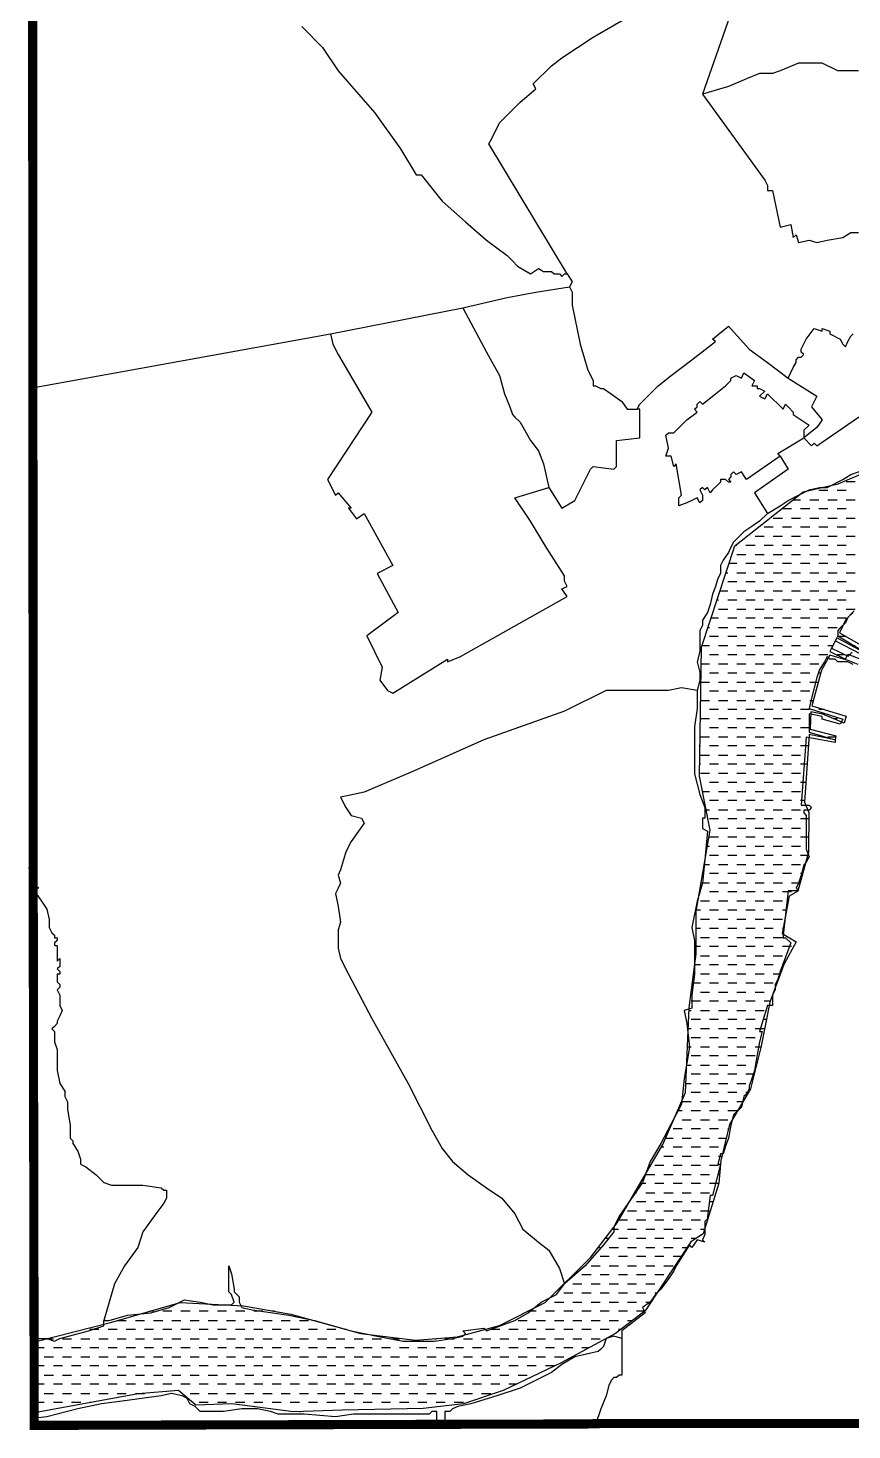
# Model space of a CAD drawing. Extents: x 10 to 391, y 12 to 253.
# Drawn here: x 10.2 to 100.6, y 12 to 165.7 of the extents above; entities that cross this region are included whole.
import ezdxf

# ---------------------------------------------------------------- set-up
doc = ezdxf.new("R2010")
doc.units = 0
doc.header["$LTSCALE"] = 0.5
for name, color, linetype in [('LAYER01', 7, 'CONTINUOUS'), ('LAYER07', 7, 'CONTINUOUS'), ('LAYER08', 7, 'CONTINUOUS'), ('LAYER09', 7, 'CONTINUOUS')]:
    doc.layers.add(name, color=color, linetype=linetype)

# ---------------------------------------------------------------- blocks, each defined once
blk = doc.blocks.new('BASEPARS-G2')
at = {"layer": 'LAYER09', "color": 7, "linetype": 'CONTINUOUS'}
for p, q in [((100, 115.999329), (101, 115.999329)), ((94.19457, 113.999657), (95, 113.999657)), ((96, 115.00205), (95.91806, 115.00205)), ((96, 113.999657), (97, 113.999657)), ((98, 115.00205), (97, 115.00205)), ((98, 113.999657), (99, 113.999657)), ((100, 115.00205), (99, 115.00205)), ((100, 113.999657), (101, 113.999657)), ((94, 113.002378), (93, 113.002378)), ((96, 113.002378), (95, 113.002378)), ((98, 113.002378), (97, 113.002378)), ((100, 113.002378), (99, 113.002378)), ((92, 111.002706), (91, 111.002706)), ((92, 111.999985), (93, 111.999985)), ((94, 111.002706), (93, 111.002706)), ((94, 111.999985), (95, 111.999985)), ((96, 111.002706), (95, 111.002706)), ((96, 111.999985), (97, 111.999985)), ((98, 111.002706), (97, 111.002706)), ((98, 111.999985), (99, 111.999985)), ((100, 111.002706), (99, 111.002706)), ((100, 111.999985), (101, 111.999985)), ((90, 110.000312), (91, 110.000312)), ((92, 110.000312), (93, 110.000312)), ((94, 110.000312), (95, 110.000312)), ((96, 110.000312), (97, 110.000312)), ((98, 110.000312), (99, 110.000312)), ((100, 110.000312), (101, 110.000312)), ((88, 109.003033), (87.83249, 109.003033)), ((88, 108.00064), (89, 108.00064)), ((90, 109.003033), (89, 109.003033)), ((90, 108.00064), (91, 108.00064)), ((92, 109.003033), (91, 109.003033)), ((92, 108.00064), (93, 108.00064)), ((94, 109.003033), (93, 109.003033)), ((94, 108.00064), (95, 108.00064)), ((96, 109.003033), (95, 109.003033)), ((96, 108.00064), (97, 108.00064)), ((98, 109.003033), (97, 109.003033)), ((98, 108.00064), (99, 108.00064)), ((100, 109.003033), (99, 109.003033)), ((100, 108.00064), (101, 108.00064)), ((88, 107.003361), (87.131842, 107.003361)), ((90, 107.003361), (89, 107.003361)), ((92, 107.003361), (91, 107.003361)), ((94, 107.003361), (93, 107.003361)), ((96, 107.003361), (95, 107.003361)), ((98, 107.003361), (97, 107.003361)), ((100, 107.003361), (99, 107.003361)), ((86.799419, 106.000968), (87, 106.000968)), ((88, 104.998575), (87, 104.998575)), ((88, 106.000968), (89, 106.000968)), ((90, 104.998575), (89, 104.998575)), ((90, 106.000968), (91, 106.000968)), ((92, 104.998575), (91, 104.998575)), ((92, 106.000968), (93, 106.000968)), ((94, 104.998575), (93, 104.998575)), ((94, 106.000968), (95, 106.000968)), ((96, 104.998575), (95, 104.998575)), ((96, 106.000968), (97, 106.000968)), ((98, 104.998575), (97, 104.998575)), ((98, 106.000968), (99, 106.000968)), ((100, 104.998575), (99, 104.998575)), ((100, 106.000968), (101, 106.000968)), ((86.144799, 104.001296), (87, 104.001296)), ((88, 104.001296), (89, 104.001296)), ((90, 104.001296), (91, 104.001296)), ((92, 104.001296), (93, 104.001296)), ((94, 104.001296), (95, 104.001296)), ((96, 104.001296), (97, 104.001296)), ((98, 104.001296), (99, 104.001296)), ((100, 104.001296), (101, 104.001296)), ((86, 102.998903), (85.812376, 102.998903)), ((86, 102.001624), (87, 102.001624)), ((88, 102.998903), (87, 102.998903)), ((88, 102.001624), (89, 102.001624)), ((90, 102.998903), (89, 102.998903)), ((90, 102.001624), (91, 102.001624)), ((92, 102.998903), (91, 102.998903)), ((92, 102.001624), (93, 102.001624)), ((94, 102.998903), (93, 102.998903)), ((94, 102.001624), (95, 102.001624)), ((96, 102.998903), (95, 102.998903)), ((96, 102.001624), (97, 102.001624)), ((98, 102.998903), (97, 102.998903)), ((98, 102.001624), (99, 102.001624)), ((100, 102.998903), (99, 102.998903)), ((100, 102.001624), (101, 102.001624)), ((84.825333, 100.001952), (85, 100.001952)), ((86, 100.999231), (85.152642, 100.999231)), ((86, 100.001952), (87, 100.001952)), ((88, 100.999231), (87, 100.999231)), ((88, 100.001952), (89, 100.001952)), ((90, 100.999231), (89, 100.999231)), ((90, 100.001952), (91, 100.001952)), ((92, 100.999231), (91, 100.999231)), ((92, 100.001952), (93, 100.001952)), ((94, 100.999231), (93, 100.999231)), ((94, 100.001952), (95, 100.001952)), ((96, 100.999231), (95, 100.999231)), ((96, 100.001952), (97, 100.001952)), ((98, 100.999231), (97, 100.999231)), ((98, 100.001952), (99, 100.001952)), ((100, 100.999231), (99, 100.999231)), ((86, 98.999558), (85, 98.999558)), ((88, 98.999558), (87, 98.999558)), ((90, 98.999558), (89, 98.999558)), ((92, 98.999558), (91, 98.999558)), ((94, 98.999558), (93, 98.999558)), ((96, 98.999558), (95, 98.999558)), ((98, 98.999558), (97, 98.999558)), ((99.999202, 98.999558), (99, 98.999558)), ((84.165599, 98.002279), (85, 98.002279)), ((86, 96.999886), (85, 96.999886)), ((86, 98.002279), (87, 98.002279)), ((88, 96.999886), (87, 96.999886)), ((88, 98.002279), (89, 98.002279)), ((90, 96.999886), (89, 96.999886)), ((90, 98.002279), (91, 98.002279)), ((92, 96.999886), (91, 96.999886)), ((92, 98.002279), (93, 98.002279)), ((94, 96.999886), (93, 96.999886)), ((94, 98.002279), (95, 98.002279)), ((96, 96.999886), (95, 96.999886)), ((96, 98.002279), (97, 98.002279)), ((98, 96.999886), (97, 96.999886)), ((98, 98.002279), (98.521194, 98.002279)), ((99.907146, 96.999886), (99, 96.999886)), ((100.571993, 98.002279), (101, 98.002279)), ((84.088886, 96.002607), (85, 96.002607)), ((86, 96.002607), (87, 96.002607)), ((88, 96.002607), (89, 96.002607)), ((90, 96.002607), (91, 96.002607)), ((92, 96.002607), (93, 96.002607)), ((94, 96.002607), (95, 96.002607)), ((96, 96.002607), (97, 96.002607)), ((84.058201, 94.002935), (85, 94.002935)), ((86, 95.000214), (85, 95.000214)), ((86, 94.002935), (87, 94.002935)), ((88, 95.000214), (87, 95.000214)), ((88, 94.002935), (89, 94.002935)), ((90, 95.000214), (89, 95.000214)), ((90, 94.002935), (91, 94.002935)), ((92, 95.000214), (91, 95.000214)), ((92, 94.002935), (93, 94.002935)), ((94, 95.000214), (93, 95.000214)), ((94, 94.002935), (95, 94.002935)), ((96, 95.000214), (95, 95.000214)), ((96, 94.002935), (96.930674, 94.002935)), ((97.206841, 95.000214), (97, 95.000214)), ((86, 93.000542), (85, 93.000542)), ((88, 93.000542), (87, 93.000542)), ((90, 93.000542), (89, 93.000542)), ((92, 93.000542), (91, 93.000542)), ((94, 93.000542), (93, 93.000542)), ((96, 93.000542), (95, 93.000542)), ((84.03263, 92.003263), (85, 92.003263)), ((86, 91.00087), (85, 91.00087)), ((86, 92.003263), (87, 92.003263)), ((88, 91.00087), (87, 91.00087)), ((88, 92.003263), (89, 92.003263)), ((90, 91.00087), (89, 91.00087)), ((90, 92.003263), (91, 92.003263)), ((92, 91.00087), (91, 91.00087)), ((92, 92.003263), (93, 92.003263)), ((94, 91.00087), (93, 91.00087)), ((94, 92.003263), (95, 92.003263)), ((96, 91.00087), (95, 91.00087)), ((96, 92.003263), (96.383453, 92.003263)), ((97.575065, 91.00087), (97, 91.00087)), ((84.001944, 90.003591), (85, 90.003591)), ((86, 90.003591), (87, 90.003591)), ((88, 90.003591), (89, 90.003591)), ((90, 90.003591), (91, 90.003591)), ((92, 90.003591), (93, 90.003591)), ((94, 90.003591), (95, 90.003591)), ((96, 90.003591), (96.086829, 90.003591)), ((98.587679, 90.003591), (99, 90.003591)), ((84, 89.001198), (83.991716, 89.001198)), ((84, 87.998804), (85, 87.998804)), ((86, 89.001198), (85, 89.001198)), ((86, 87.998804), (87, 87.998804)), ((88, 89.001198), (87, 89.001198)), ((88, 87.998804), (89, 87.998804)), ((90, 89.001198), (89, 89.001198)), ((90, 87.998804), (91, 87.998804)), ((92, 89.001198), (91, 89.001198)), ((92, 87.998804), (93, 87.998804)), ((94, 89.001198), (93, 89.001198)), ((94, 87.998804), (95, 87.998804)), ((96, 89.001198), (95, 89.001198)), ((98, 87.998804), (98.858732, 87.998804)), ((84, 87.001525), (83.961031, 87.001525)), ((86, 87.001525), (85, 87.001525)), ((88, 87.001525), (87, 87.001525)), ((90, 87.001525), (89, 87.001525)), ((92, 87.001525), (91, 87.001525)), ((94, 87.001525), (93, 87.001525)), ((95.856689, 87.001525), (95, 87.001525)), ((84, 85.001853), (83.93546, 85.001853)), ((84, 85.999132), (85, 85.999132)), ((86, 85.001853), (85, 85.001853)), ((86, 85.999132), (87, 85.999132)), ((88, 85.001853), (87, 85.001853)), ((88, 85.999132), (89, 85.999132)), ((90, 85.001853), (89, 85.001853)), ((90, 85.999132), (91, 85.999132)), ((92, 85.001853), (91, 85.001853)), ((92, 85.999132), (93, 85.999132)), ((94, 85.001853), (93, 85.001853)), ((94, 85.999132), (95, 85.999132)), ((95.713491, 85.001853), (95, 85.001853)), ((84, 83.99946), (85, 83.99946)), ((86, 83.99946), (87, 83.99946)), ((88, 83.99946), (89, 83.99946)), ((90, 83.99946), (91, 83.99946)), ((92, 83.99946), (93, 83.99946)), ((94, 83.99946), (95, 83.99946)), ((84.247427, 81.999788), (85, 81.999788)), ((86, 83.002181), (85, 83.002181)), ((86, 81.999788), (87, 81.999788)), ((88, 83.002181), (87, 83.002181)), ((88, 81.999788), (89, 81.999788)), ((90, 83.002181), (89, 83.002181)), ((90, 81.999788), (91, 81.999788)), ((92, 83.002181), (91, 83.002181)), ((92, 81.999788), (93, 81.999788)), ((94, 83.002181), (93, 83.002181)), ((94, 81.999788), (95, 81.999788)), ((95.575408, 83.002181), (95, 83.002181)), ((84.636107, 80.000116), (85, 80.000116)), ((86, 81.002509), (85, 81.002509)), ((86, 80.000116), (87, 80.000116)), ((88, 81.002509), (87, 81.002509)), ((88, 80.000116), (89, 80.000116)), ((90, 81.002509), (89, 81.002509)), ((90, 80.000116), (91, 80.000116)), ((92, 81.002509), (91, 81.002509)), ((92, 80.000116), (93, 80.000116)), ((94, 81.002509), (93, 81.002509)), ((94, 80.000116), (95, 80.000116)), ((95.437324, 81.002509), (95, 81.002509)), ((86, 79.002837), (85, 79.002837)), ((88, 79.002837), (87, 79.002837)), ((90, 79.002837), (89, 79.002837)), ((92, 79.002837), (91, 79.002837)), ((94, 79.002837), (93, 79.002837)), ((95.887375, 79.002837), (95, 79.002837)), ((86, 77.003165), (85, 77.003165)), ((86, 78.000444), (87, 78.000444)), ((88, 77.003165), (87, 77.003165)), ((88, 78.000444), (89, 78.000444)), ((90, 77.003165), (89, 77.003165)), ((90, 78.000444), (91, 78.000444)), ((92, 77.003165), (91, 77.003165)), ((92, 78.000444), (93, 78.000444)), ((94, 77.003165), (93, 77.003165)), ((94, 78.000444), (95, 78.000444)), ((95.872032, 77.003165), (95, 77.003165)), ((84.769076, 76.000771), (85, 76.000771)), ((86, 76.000771), (87, 76.000771)), ((88, 76.000771), (89, 76.000771)), ((90, 76.000771), (91, 76.000771)), ((92, 76.000771), (93, 76.000771)), ((94, 76.000771), (95, 76.000771)), ((84.42131, 74.001099), (85, 74.001099)), ((86, 75.003492), (85, 75.003492)), ((86, 74.001099), (87, 74.001099)), ((88, 75.003492), (87, 75.003492)), ((88, 74.001099), (89, 74.001099)), ((90, 75.003492), (89, 75.003492)), ((90, 74.001099), (91, 74.001099)), ((92, 75.003492), (91, 75.003492)), ((92, 74.001099), (93, 74.001099)), ((94, 75.003492), (93, 75.003492)), ((94, 74.001099), (95, 74.001099)), ((95.764633, 75.003492), (95, 75.003492)), ((86, 72.998706), (85, 72.998706)), ((88, 72.998706), (87, 72.998706)), ((90, 72.998706), (89, 72.998706)), ((92, 72.998706), (91, 72.998706)), ((94, 72.998706), (93, 72.998706)), ((95.222527, 72.998706), (95, 72.998706)), ((84, 70.999034), (83.904774, 70.999034)), ((84.078658, 72.001427), (85, 72.001427)), ((86, 70.999034), (85, 70.999034)), ((86, 72.001427), (87, 72.001427)), ((88, 70.999034), (87, 70.999034)), ((88, 72.001427), (89, 72.001427)), ((90, 70.999034), (89, 70.999034)), ((90, 72.001427), (91, 72.001427)), ((92, 70.999034), (91, 70.999034)), ((92, 72.001427), (93, 72.001427)), ((94, 70.999034), (93, 70.999034)), ((94, 72.001427), (94.956588, 72.001427)), ((84, 70.001755), (85, 70.001755)), ((86, 70.001755), (87, 70.001755)), ((88, 70.001755), (89, 70.001755)), ((90, 70.001755), (91, 70.001755)), ((92, 70.001755), (93, 70.001755)), ((84, 68.999362), (83.562122, 68.999362)), ((84, 68.002083), (85, 68.002083)), ((86, 68.999362), (85, 68.999362)), ((86, 68.002083), (87, 68.002083)), ((88, 68.999362), (87, 68.999362)), ((88, 68.002083), (89, 68.002083)), ((90, 68.999362), (89, 68.999362)), ((90, 68.002083), (91, 68.002083)), ((92, 68.999362), (91, 68.999362)), ((92, 68.002083), (93, 68.002083)), ((93.453009, 68.999362), (93, 68.999362)), ((84, 66.99969), (83.536551, 66.99969)), ((86, 66.99969), (85, 66.99969)), ((88, 66.99969), (87, 66.99969)), ((90, 66.99969), (89, 66.99969)), ((92, 66.99969), (91, 66.99969)), ((93.079672, 66.99969), (93, 66.99969)), ((84, 65.000017), (83.536551, 65.000017)), ((84, 66.002411), (85, 66.002411)), ((86, 65.000017), (85, 65.000017)), ((86, 66.002411), (87, 66.002411)), ((88, 65.000017), (87, 65.000017)), ((88, 66.002411), (89, 66.002411)), ((90, 65.000017), (89, 65.000017)), ((90, 66.002411), (91, 66.002411)), ((92, 65.000017), (91, 65.000017)), ((92, 66.002411), (93, 66.002411)), ((94, 65.000017), (93, 65.000017)), ((84, 64.002738), (85, 64.002738)), ((86, 64.002738), (87, 64.002738)), ((88, 64.002738), (89, 64.002738)), ((90, 64.002738), (91, 64.002738)), ((92, 64.002738), (93, 64.002738)), ((84, 63.000345), (83.37801, 63.000345)), ((84, 62.003066), (85, 62.003066)), ((86, 63.000345), (85, 63.000345)), ((86, 62.003066), (87, 62.003066)), ((88, 63.000345), (87, 63.000345)), ((88, 62.003066), (89, 62.003066)), ((90, 63.000345), (89, 63.000345)), ((90, 62.003066), (91, 62.003066)), ((92, 63.000345), (91, 63.000345)), ((92, 62.003066), (92.777933, 62.003066)), ((93.151271, 63.000345), (93, 63.000345)), ((82.984216, 60.003394), (83, 60.003394)), ((84, 61.000673), (83.117186, 61.000673)), ((84, 60.003394), (85, 60.003394)), ((86, 61.000673), (85, 61.000673)), ((86, 60.003394), (87, 60.003394)), ((88, 61.000673), (87, 61.000673)), ((88, 60.003394), (89, 60.003394)), ((90, 61.000673), (89, 61.000673)), ((90, 60.003394), (91, 60.003394)), ((92, 61.000673), (91, 61.000673)), ((92, 60.003394), (92.031258, 60.003394)), ((84, 59.001001), (83, 59.001001)), ((86, 59.001001), (85, 59.001001)), ((88, 59.001001), (87, 59.001001)), ((90, 59.001001), (89, 59.001001)), ((91.652806, 59.001001), (91, 59.001001)), ((82.748962, 57.998608), (83, 57.998608)), ((84, 57.001329), (83, 57.001329)), ((84, 57.998608), (85, 57.998608)), ((86, 57.001329), (85, 57.001329)), ((86, 57.998608), (87, 57.998608)), ((88, 57.001329), (87, 57.001329)), ((88, 57.998608), (89, 57.998608)), ((90, 57.001329), (89, 57.001329)), ((90, 57.998608), (91, 57.998608)), ((91.238555, 57.001329), (91, 57.001329)), ((82.667135, 55.998936), (83, 55.998936)), ((84, 55.998936), (85, 55.998936)), ((86, 55.998936), (87, 55.998936)), ((88, 55.998936), (89, 55.998936)), ((90, 55.998936), (91, 55.998936)), ((82.585307, 53.999263), (83, 53.999263)), ((84, 55.001657), (83, 55.001657)), ((84, 53.999263), (85, 53.999263)), ((86, 55.001657), (85, 55.001657)), ((86, 53.999263), (87, 53.999263)), ((88, 55.001657), (87, 55.001657)), ((88, 53.999263), (89, 53.999263)), ((90, 55.001657), (89, 55.001657)), ((90, 53.999263), (90.635078, 53.999263)), ((84, 53.001984), (83, 53.001984)), ((86, 53.001984), (85, 53.001984)), ((88, 53.001984), (87, 53.001984)), ((90, 53.001984), (89, 53.001984)), ((82.50348, 51.999591), (83, 51.999591)), ((84, 51.002312), (83, 51.002312)), ((84, 51.999591), (85, 51.999591)), ((86, 51.002312), (85, 51.002312)), ((86, 51.999591), (87, 51.999591)), ((88, 51.002312), (87, 51.002312)), ((88, 51.999591), (89, 51.999591)), ((89.898632, 51.002312), (89, 51.002312)), ((90, 51.999591), (90.144114, 51.999591)), ((82.421653, 49.999919), (83, 49.999919)), ((84, 49.999919), (85, 49.999919)), ((86, 49.999919), (87, 49.999919)), ((88, 49.999919), (89, 49.999919)), ((82, 48.000247), (83, 48.000247)), ((84, 49.00264), (83, 49.00264)), ((84, 48.000247), (85, 48.000247)), ((86, 49.00264), (85, 49.00264)), ((86, 48.000247), (87, 48.000247)), ((88, 49.00264), (87, 49.00264)), ((88, 48.000247), (88.681449, 48.000247)), ((89.269583, 49.00264), (89, 49.00264)), ((82, 47.002968), (81.501094, 47.002968)), ((84, 47.002968), (83, 47.002968)), ((86, 47.002968), (85, 47.002968)), ((88, 47.002968), (87, 47.002968)), ((82, 45.003296), (81, 45.003296)), ((82, 46.000575), (83, 46.000575)), ((84, 45.003296), (83, 45.003296)), ((84, 46.000575), (85, 46.000575)), ((86, 45.003296), (85, 45.003296)), ((86, 46.000575), (87, 46.000575)), ((87.0807, 45.003296), (87, 45.003296)), ((80.191856, 44.000903), (81, 44.000903)), ((82, 44.000903), (83, 44.000903)), ((84, 44.000903), (85, 44.000903)), ((86, 44.000903), (86.835218, 44.000903)), ((80, 42.998509), (79.71112, 42.998509)), ((80, 42.00123), (81, 42.00123)), ((82, 42.998509), (81, 42.998509)), ((82, 42.00123), (83, 42.00123)), ((84, 42.998509), (83, 42.998509)), ((84, 42.00123), (85, 42.00123)), ((86, 42.998509), (85, 42.998509)), ((86, 42.00123), (86.344254, 42.00123)), ((78, 40.001558), (79, 40.001558)), ((80, 40.998837), (79, 40.998837)), ((80, 40.001558), (81, 40.001558)), ((82, 40.998837), (81, 40.998837)), ((82, 40.001558), (83, 40.001558)), ((84, 40.998837), (83, 40.998837)), ((84, 40.001558), (85, 40.001558)), ((86, 40.998837), (85, 40.998837)), ((86, 40.001558), (86.114114, 40.001558)), ((78, 38.999165), (77.379039, 38.999165)), ((80, 38.999165), (79, 38.999165)), ((82, 38.999165), (81, 38.999165)), ((84, 38.999165), (83, 38.999165)), ((86, 38.999165), (85, 38.999165)), ((76.796019, 38.001886), (77, 38.001886)), ((78, 36.999493), (77, 36.999493)), ((78, 38.001886), (79, 38.001886)), ((80, 36.999493), (79, 36.999493)), ((80, 38.001886), (81, 38.001886)), ((82, 36.999493), (81, 36.999493)), ((82, 38.001886), (83, 38.001886)), ((84, 36.999493), (83, 36.999493)), ((84, 38.001886), (85, 38.001886)), ((85.403239, 36.999493), (85, 36.999493)), ((76, 36.002214), (77, 36.002214)), ((78, 36.002214), (79, 36.002214)), ((80, 36.002214), (81, 36.002214)), ((82, 36.002214), (83, 36.002214)), ((84, 36.002214), (85, 36.002214)), ((74.330968, 34.002542), (75, 34.002542)), ((76, 34.999821), (75.041844, 34.999821)), ((76, 34.002542), (77, 34.002542)), ((78, 34.999821), (77, 34.999821)), ((78, 34.002542), (79, 34.002542)), ((80, 34.999821), (79, 34.999821)), ((80, 34.002542), (81, 34.002542)), ((82, 34.999821), (81, 34.999821)), ((82, 34.002542), (83, 34.002542)), ((84, 34.999821), (83, 34.999821)), ((84, 34.002542), (84.462223, 34.002542)), ((74, 33.000149), (73.558722, 33.000149)), ((76, 33.000149), (75, 33.000149)), ((78, 33.000149), (77, 33.000149)), ((80, 33.000149), (79, 33.000149)), ((82, 33.000149), (81, 33.000149)), ((83.551894, 33.000149), (83, 33.000149)), ((72.79159, 32.00287), (73, 32.00287)), ((74, 31.000476), (73, 31.000476)), ((74, 32.00287), (75, 32.00287)), ((76, 31.000476), (75, 31.000476)), ((76, 32.00287), (77, 32.00287)), ((78, 31.000476), (77, 31.000476)), ((78, 32.00287), (79, 32.00287)), ((80, 31.000476), (79, 31.000476)), ((80, 32.00287), (81, 32.00287)), ((81.889774, 31.000476), (81, 31.000476)), ((82, 32.00287), (82.554622, 32.00287)), ((72, 30.003197), (73, 30.003197)), ((74, 30.003197), (75, 30.003197)), ((76, 30.003197), (77, 30.003197)), ((78, 30.003197), (79, 30.003197)), ((80, 30.003197), (81, 30.003197)), ((70, 28.003525), (71, 28.003525)), ((72, 29.000804), (71, 29.000804)), ((72, 28.003525), (73, 28.003525)), ((74, 29.000804), (73, 29.000804)), ((74, 28.003525), (75, 28.003525)), ((76, 29.000804), (75, 29.000804)), ((76, 28.003525), (77, 28.003525)), ((78, 29.000804), (77, 29.000804)), ((78, 28.003525), (79, 28.003525)), ((80, 29.000804), (79, 29.000804)), ((70, 27.001132), (69, 27.001132)), ((72, 27.001132), (71, 27.001132)), ((74, 27.001132), (73, 27.001132)), ((76, 27.001132), (75, 27.001132)), ((78, 27.001132), (77, 27.001132)), ((79.240612, 27.001132), (79, 27.001132)), ((24, 25.00146), (23.597979, 25.00146)), ((26, 25.00146), (25, 25.00146)), ((28, 25.00146), (27, 25.00146)), ((30, 25.00146), (29, 25.00146)), ((32, 25.00146), (31, 25.00146)), ((34, 25.00146), (33, 25.00146)), ((36, 25.00146), (35, 25.00146)), ((37.283612, 25.00146), (37, 25.00146)), ((66, 25.00146), (65.079357, 25.00146)), ((68, 25.00146), (67, 25.00146)), ((68, 25.998739), (69, 25.998739)), ((70, 25.00146), (69, 25.00146)), ((70, 25.998739), (71, 25.998739)), ((72, 25.00146), (71, 25.00146)), ((72, 25.998739), (73, 25.998739)), ((74, 25.00146), (73, 25.00146)), ((74, 25.998739), (75, 25.998739)), ((76, 25.00146), (75, 25.00146)), ((76, 25.998739), (77, 25.998739)), ((77.880232, 25.00146), (77, 25.00146)), ((78, 25.998739), (78.575765, 25.998739)), ((20.084514, 23.999067), (21, 23.999067)), ((22, 23.999067), (23, 23.999067)), ((24, 23.999067), (25, 23.999067)), ((26, 23.999067), (27, 23.999067)), ((28, 23.999067), (29, 23.999067)), ((30, 23.999067), (31, 23.999067)), ((32, 23.999067), (33, 23.999067)), ((34, 23.999067), (35, 23.999067)), ((36, 23.999067), (37, 23.999067)), ((38, 23.999067), (39, 23.999067)), ((40, 23.999067), (41, 23.999067)), ((64, 23.999067), (65, 23.999067)), ((66, 23.999067), (67, 23.999067)), ((68, 23.999067), (69, 23.999067)), ((70, 23.999067), (71, 23.999067)), ((72, 23.999067), (73, 23.999067)), ((74, 23.999067), (75, 23.999067)), ((76, 23.999067), (76.570993, 23.999067)), ((12.280226, 21.999395), (13, 21.999395)), ((14, 21.999395), (15, 21.999395)), ((16, 21.999395), (17, 21.999395)), ((18, 23.001788), (17, 23.001788)), ((18, 21.999395), (19, 21.999395)), ((20, 23.001788), (19, 23.001788)), ((20, 21.999395), (21, 21.999395)), ((22, 23.001788), (21, 23.001788)), ((22, 21.999395), (23, 21.999395)), ((24, 23.001788), (23, 23.001788)), ((24, 21.999395), (25, 21.999395)), ((26, 23.001788), (25, 23.001788)), ((26, 21.999395), (27, 21.999395)), ((28, 23.001788), (27, 23.001788)), ((28, 21.999395), (29, 21.999395)), ((30, 23.001788), (29, 23.001788)), ((30, 21.999395), (31, 21.999395)), ((32, 23.001788), (31, 23.001788)), ((32, 21.999395), (33, 21.999395)), ((34, 23.001788), (33, 23.001788)), ((34, 21.999395), (35, 21.999395)), ((36, 23.001788), (35, 23.001788)), ((36, 21.999395), (37, 21.999395)), ((38, 23.001788), (37, 23.001788)), ((38, 21.999395), (39, 21.999395)), ((40, 23.001788), (39, 23.001788)), ((40, 21.999395), (41, 21.999395)), ((42, 23.001788), (41, 23.001788)), ((42, 21.999395), (43, 21.999395)), ((44, 23.001788), (43, 23.001788)), ((44, 21.999395), (45, 21.999395)), ((45.139042, 23.001788), (45, 23.001788)), ((46, 21.999395), (47, 21.999395)), ((48, 21.999395), (49, 21.999395)), ((50, 21.999395), (51, 21.999395)), ((54.835589, 21.999395), (55, 21.999395)), ((56, 21.999395), (57, 21.999395)), ((58, 21.999395), (59, 21.999395)), ((60, 21.999395), (61, 21.999395)), ((62, 23.001788), (61, 23.001788)), ((62, 21.999395), (63, 21.999395)), ((64, 23.001788), (63, 23.001788)), ((64, 21.999395), (65, 21.999395)), ((66, 23.001788), (65, 23.001788)), ((66, 21.999395), (67, 21.999395)), ((68, 23.001788), (67, 23.001788)), ((68, 21.999395), (69, 21.999395)), ((70, 23.001788), (69, 23.001788)), ((70, 21.999395), (71, 21.999395)), ((72, 23.001788), (71, 23.001788)), ((72, 21.999395), (73, 21.999395)), ((74, 23.001788), (73, 23.001788)), ((75.266869, 23.001788), (75, 23.001788)), ((10.848246, 19.999722), (11, 19.999722)), ((12, 21.002116), (11, 21.002116)), ((12, 19.999722), (13, 19.999722)), ((14, 21.002116), (13, 21.002116)), ((14, 19.999722), (15, 19.999722)), ((16, 21.002116), (15, 21.002116)), ((16, 19.999722), (17, 19.999722)), ((18, 21.002116), (17, 21.002116)), ((18, 19.999722), (19, 19.999722)), ((20, 21.002116), (19, 21.002116)), ((20, 19.999722), (21, 19.999722)), ((22, 21.002116), (21, 21.002116)), ((22, 19.999722), (23, 19.999722)), ((24, 21.002116), (23, 21.002116)), ((24, 19.999722), (25, 19.999722)), ((26, 21.002116), (25, 21.002116)), ((26, 19.999722), (27, 19.999722)), ((28, 21.002116), (27, 21.002116)), ((28, 19.999722), (29, 19.999722)), ((30, 21.002116), (29, 21.002116)), ((30, 19.999722), (31, 19.999722)), ((32, 21.002116), (31, 21.002116)), ((32, 19.999722), (33, 19.999722)), ((34, 21.002116), (33, 21.002116)), ((34, 19.999722), (35, 19.999722)), ((36, 21.002116), (35, 21.002116)), ((36, 19.999722), (37, 19.999722)), ((38, 21.002116), (37, 21.002116)), ((38, 19.999722), (39, 19.999722)), ((40, 21.002116), (39, 21.002116)), ((40, 19.999722), (41, 19.999722)), ((42, 21.002116), (41, 21.002116)), ((42, 19.999722), (43, 19.999722)), ((44, 21.002116), (43, 21.002116)), ((44, 19.999722), (45, 19.999722)), ((46, 21.002116), (45, 21.002116)), ((46, 19.999722), (47, 19.999722)), ((48, 21.002116), (47, 21.002116)), ((48, 19.999722), (49, 19.999722)), ((50, 21.002116), (49, 21.002116)), ((50, 19.999722), (51, 19.999722)), ((52, 21.002116), (51, 21.002116)), ((52, 19.999722), (53, 19.999722)), ((54, 21.002116), (53, 21.002116)), ((54, 19.999722), (55, 19.999722)), ((56, 21.002116), (55, 21.002116)), ((56, 19.999722), (57, 19.999722)), ((58, 21.002116), (57, 21.002116)), ((58, 19.999722), (59, 19.999722)), ((60, 21.002116), (59, 21.002116)), ((60, 19.999722), (61, 19.999722)), ((62, 21.002116), (61, 21.002116)), ((62, 19.999722), (63, 19.999722)), ((64, 21.002116), (63, 21.002116)), ((64, 19.999722), (65, 19.999722)), ((66, 21.002116), (65, 21.002116)), ((66, 19.999722), (67, 19.999722)), ((68, 21.002116), (67, 21.002116)), ((68, 19.999722), (69, 19.999722)), ((70, 21.002116), (69, 21.002116)), ((71.799433, 21.002116), (71, 21.002116)), ((12, 19.002443), (11, 19.002443)), ((14, 19.002443), (13, 19.002443)), ((16, 19.002443), (15, 19.002443)), ((18, 19.002443), (17, 19.002443)), ((20, 19.002443), (19, 19.002443)), ((22, 19.002443), (21, 19.002443)), ((24, 19.002443), (23, 19.002443)), ((26, 19.002443), (25, 19.002443)), ((28, 19.002443), (27, 19.002443)), ((30, 19.002443), (29, 19.002443)), ((32, 19.002443), (31, 19.002443)), ((34, 19.002443), (33, 19.002443)), ((36, 19.002443), (35, 19.002443)), ((38, 19.002443), (37, 19.002443)), ((40, 19.002443), (39, 19.002443)), ((42, 19.002443), (41, 19.002443)), ((44, 19.002443), (43, 19.002443)), ((46, 19.002443), (45, 19.002443)), ((48, 19.002443), (47, 19.002443)), ((50, 19.002443), (49, 19.002443)), ((52, 19.002443), (51, 19.002443)), ((54, 19.002443), (53, 19.002443)), ((56, 19.002443), (55, 19.002443)), ((58, 19.002443), (57, 19.002443)), ((60, 19.002443), (59, 19.002443)), ((62, 19.002443), (61, 19.002443)), ((64, 19.002443), (63, 19.002443)), ((66, 19.002443), (65, 19.002443)), ((68, 19.002443), (67, 19.002443)), ((10.751076, 18.00005), (11, 18.00005)), ((12, 17.002771), (11, 17.002771)), ((12, 18.00005), (13, 18.00005)), ((14, 17.002771), (13, 17.002771)), ((14, 18.00005), (15, 18.00005)), ((16, 17.002771), (15, 17.002771)), ((16, 18.00005), (17, 18.00005)), ((18, 17.002771), (17, 17.002771)), ((18, 18.00005), (19, 18.00005)), ((20, 17.002771), (19, 17.002771)), ((20, 18.00005), (21, 18.00005)), ((22, 17.002771), (21, 17.002771)), ((22, 18.00005), (23, 18.00005)), ((24, 17.002771), (23, 17.002771)), ((24, 18.00005), (25, 18.00005)), ((26, 17.002771), (25, 17.002771)), ((26, 18.00005), (27, 18.00005)), ((28, 17.002771), (27, 17.002771)), ((28, 18.00005), (29, 18.00005)), ((30, 17.002771), (29, 17.002771)), ((30, 18.00005), (31, 18.00005)), ((32, 17.002771), (31, 17.002771)), ((32, 18.00005), (33, 18.00005)), ((34, 17.002771), (33, 17.002771)), ((34, 18.00005), (35, 18.00005)), ((36, 17.002771), (35, 17.002771)), ((36, 18.00005), (37, 18.00005)), ((38, 17.002771), (37, 17.002771)), ((38, 18.00005), (39, 18.00005)), ((40, 17.002771), (39, 17.002771)), ((40, 18.00005), (41, 18.00005)), ((42, 17.002771), (41, 17.002771)), ((42, 18.00005), (43, 18.00005)), ((44, 17.002771), (43, 17.002771)), ((44, 18.00005), (45, 18.00005)), ((46, 17.002771), (45, 17.002771)), ((46, 18.00005), (47, 18.00005)), ((48, 17.002771), (47, 17.002771)), ((48, 18.00005), (49, 18.00005)), ((50, 17.002771), (49, 17.002771)), ((50, 18.00005), (51, 18.00005)), ((52, 17.002771), (51, 17.002771)), ((52, 18.00005), (53, 18.00005)), ((54, 17.002771), (53, 17.002771)), ((54, 18.00005), (55, 18.00005)), ((56, 17.002771), (55, 17.002771)), ((56, 18.00005), (57, 18.00005)), ((58, 17.002771), (57, 17.002771)), ((58, 18.00005), (59, 18.00005)), ((60, 17.002771), (59, 17.002771)), ((60, 18.00005), (61, 18.00005)), ((62, 17.002771), (61, 17.002771)), ((62, 18.00005), (63, 18.00005)), ((63.826375, 17.002771), (63, 17.002771)), ((64, 18.00005), (65, 18.00005)), ((10.653906, 16.000378), (11, 16.000378)), ((12, 16.000378), (13, 16.000378)), ((14, 16.000378), (15, 16.000378)), ((16, 16.000378), (17, 16.000378)), ((18, 16.000378), (19, 16.000378)), ((20, 16.000378), (21, 16.000378)), ((22, 16.000378), (23, 16.000378)), ((28, 16.000378), (29, 16.000378)), ((30, 16.000378), (31, 16.000378)), ((32, 16.000378), (33, 16.000378)), ((34, 16.000378), (35, 16.000378)), ((36, 16.000378), (37, 16.000378)), ((38, 16.000378), (39, 16.000378)), ((40, 16.000378), (41, 16.000378)), ((42, 16.000378), (43, 16.000378)), ((44, 16.000378), (45, 16.000378)), ((46, 16.000378), (47, 16.000378)), ((48, 16.000378), (49, 16.000378)), ((50, 16.000378), (51, 16.000378)), ((52, 16.000378), (53, 16.000378)), ((54, 16.000378), (55, 16.000378)), ((56, 16.000378), (57, 16.000378)), ((58, 16.000378), (59, 16.000378)), ((60, 16.000378), (61, 16.000378)), ((10.551622, 14.000706), (11, 14.000706)), ((12, 15.003099), (11, 15.003099)), ((14, 15.003099), (13, 15.003099)), ((16, 15.003099), (15, 15.003099)), ((17.159185, 15.003099), (17, 15.003099)), ((30, 15.003099), (29, 15.003099)), ((32, 15.003099), (31, 15.003099)), ((34, 15.003099), (33, 15.003099)), ((36, 15.003099), (35, 15.003099)), ((38, 15.003099), (37, 15.003099)), ((40, 15.003099), (39, 15.003099)), ((40, 14.000706), (40.106657, 14.000706)), ((42, 15.003099), (41, 15.003099)), ((44, 15.003099), (43, 15.003099)), ((46, 15.003099), (45, 15.003099)), ((48, 15.003099), (47, 15.003099)), ((50, 15.003099), (49, 15.003099)), ((52, 15.003099), (51, 15.003099)), ((54, 15.003099), (53, 15.003099)), ((56, 15.003099), (55, 15.003099)), ((58, 15.003099), (57, 15.003099))]:
    blk.add_line(p, q, dxfattribs=at)

msp = doc.modelspace()

# ---------------------------------------------------------------- linework, layer by layer
at = {"layer": 'LAYER01', "color": 7, "linetype": 'CONTINUOUS', "const_width": 1}
msp.add_lwpolyline([(72.147003, 12.698607), (153.785645, 12.698607), (390.381348, 12.781094), (390.379272, 141.294373), (390.451874, 252.49469), (221.497375, 252.49469), (10.721857, 252.323853), (10.721857, 172.682007), (10.800551, 65.880554), (10.901289, 13.29983), (10.901289, 12.488781), (72.958519, 12.65099)], dxfattribs=at)
at = {"layer": 'LAYER07', "color": 7, "linetype": 'CONTINUOUS'}
for points in [[(91.349998, 112.5), (92.775002, 113.349998), (93.650002, 113.925003), (94.775002, 114.5), (95.925003, 115.074997), (97.074997, 115.349998), (97.925003, 115.349998), (99.625, 116.224998), (100.5, 116.775002), (103.050003, 117.650002), (104.775002, 118.5), (107.349998, 119.349998), (108.199997, 119.650002), (109.349998, 119.349998), (109.349998, 119.925003), (109.900002, 119.925003), (110.775002, 119.925003), (112.199997, 120.5)], [(91.349998, 112.5), (90.5, 111.650002), (89.650002, 111.074997), (88.775002, 110.5), (87.925003, 109.650002), (87.650002, 109.349998), (87.349998, 108.800003), (87.074997, 108.224998), (86.5, 107.375), (86.224998, 106.800003), (86.224998, 105.925003), (85.925003, 105.375), (85.650002, 104.5), (85.349998, 103.650002), (85.074997, 102.5), (84.800003, 101.650002), (84.224998, 100.800003), (84.224998, 100.224998), (83.925003, 99.650002), (83.925003, 99.375), (83.925003, 98.525002), (83.925003, 97.375), (83.650002, 96.224998), (83.925003, 95.074997), (83.925003, 94.224998), (83.650002, 93.099998)], [(100.775002, 101.650002), (100.199997, 101.074997), (99.925003, 100.5), (99.349998, 99.949997), (99.074997, 99.650002), (99.074997, 99.074997), (101.925003, 97.375)], [(101.625, 97.074997), (98.775002, 98.525002), (98.199997, 97.375), (99.925003, 96.525002), (100.199997, 97.074997), (101.625, 96.525002)], [(100.775002, 95.949997), (100.199997, 96.224998), (99.625, 96.224998), (99.074997, 96.224998), (98.775002, 96.525002), (98.199997, 96.525002), (97.925003, 96.800003), (97.625, 96.224998), (97.074997, 95.375), (96.775002, 94.525002), (96.5, 93.375), (96.199997, 92.224998), (95.925003, 91.099998), (99.625, 89.949997), (99.349998, 89.375), (97.349998, 89.949997), (97.349998, 90.224998), (95.925003, 90.525002), (95.925003, 88.525002), (98.775002, 87.675003), (98.775002, 87.375), (95.625, 87.949997), (95.074997, 80.525002), (95.625, 80.525002), (95.925003, 80.525002), (96.199997, 80.25), (95.925003, 79.949997), (95.625, 79.949997), (95.349998, 79.949997), (95.349998, 79.675003), (95.625, 79.375), (95.625, 79.099998), (95.625, 78.25), (95.625, 77.099998), (95.625, 75.675003), (95.925003, 74.824997), (95.625, 74.25), (95.349998, 73.949997), (95.074997, 72.824997), (94.775002, 71.949997), (94.5, 71.400002), (94.775002, 71.099998), (93.650002, 71.099998), (93.074997, 66.25), (93.074997, 65.974998), (93.349998, 65.974998), (93.925003, 65.400002), (92.775002, 62.25), (92.5, 61.400002), (92.199997, 60.825001), (92.199997, 60.25), (91.925003, 59.674999), (91.925003, 58.825001), (91.925003, 58.549999), (91.349998, 58.549999), (90.5, 55.700001), (90.775002, 55.700001), (90.5, 54.549999), (90.224998, 53.125), (89.925003, 51.400002), (89.650002, 50.549999), (89.349998, 49.700001), (89.349998, 49.400002), (89.074997, 48.825001), (88.775002, 48.549999), (88.5, 47.400002), (87.650002, 46.549999), (87.349998, 45.400002), (87.074997, 43.974998), (86.775002, 43.125), (86.5, 42.275002), (86.224998, 42.275002), (85.925003, 41.125), (86.224998, 41.125), (85.349998, 37.700001), (85.074997, 37.700001), (84.800003, 35.424999), (84.800003, 35.125), (84.5, 34.849998), (84.5, 34.275002), (84.5, 34), (84.5, 33.700001), (84.5, 33.424999), (84.224998, 32.849998), (84.5, 32.575001), (83.650002, 32.849998), (83.074997, 32), (82.800003, 32.275002), (81.349998, 30), (81.074997, 29.424999), (80.5, 28.575001), (79.650002, 27.424999), (79.074997, 26.85), (78.5, 26), (77.650002, 25.424999), (77.925003, 24.85), (75.375, 22.85), (75.375, 22)], [(83.650002, 93.099998), (83.650002, 91.099998), (83.349998, 89.099998), (83.349998, 87.099998), (83.349998, 85.375), (83.349998, 83.949997), (83.650002, 82.800003), (83.925003, 81.675003), (84.5, 80.25), (84.5, 79.675003), (84.5, 79.099998), (84.224998, 79.099998), (84.224998, 77.949997), (84.800003, 77.675003), (84.5, 74.525002), (84.224998, 71.949997), (83.650002, 69.974998), (83.074997, 67.099998), (83.349998, 65.675003), (83.349998, 64.25), (83.349998, 61.974998), (83.074997, 59.674999), (83.074997, 58.25), (82.224998, 57.974998), (82.5, 56.549999), (82.800003, 53.974998), (82.224998, 50.549999), (81.925003, 47.700001), (79.650002, 43.400002), (78.5, 41.424999), (77.650002, 39.125), (75.074997, 35.424999), (74.5, 34.275002), (74.5, 33.700001), (73.375, 32.275002), (71.375, 30), (69.074997, 28)], [(18.549999, 24), (19.125, 24), (21.125, 24.575001), (23.700001, 24.85), (25.700001, 25.424999), (27.4, 26.275), (29.125, 26), (30.549999, 25.700001), (32.549999, 25.700001), (32.825001, 26), (32.549999, 26.85), (32.25, 27.15), (32.25, 28), (32.25, 28.85), (32.25, 30), (32.549999, 29.125), (32.825001, 27.424999), (32.825001, 27.15), (33.125, 26.85), (33.400002, 26.575001), (33.400002, 26), (33.674999, 25.424999), (34.825001, 25.15), (38.825001, 24.575001), (41.674999, 24), (45.674999, 22.85), (48.525002, 22.275), (51.375, 21.725), (53.674999, 21.725), (54.799999, 21.725), (56.799999, 22), (57.950001, 22.275), (58.224998, 22.575001), (57.950001, 22.85), (60.224998, 23.15), (60.525002, 22.85), (63.650002, 24), (65.099998, 24.85), (66.525002, 26), (68.224998, 26.85), (69.074997, 28)], [(10.715405, 22), (10.85, 22), (11.7, 22), (12.275, 22), (13.125, 21.725), (13.7, 22), (16.85, 22.85), (18.549999, 23.424999), (18.549999, 24)], [(75.375, 22), (74.5, 22.275), (73.650002, 22), (73.375, 21.15), (73.074997, 20.85), (72.800003, 20.575001), (70.224998, 20), (68.800003, 19.15), (67.650002, 18.299999), (64.224998, 16.575001), (61.674999, 15.725), (58.799999, 14.85), (57.375, 14.575), (56.799999, 14.3), (56.525002, 14), (55.950001, 14), (55.950001, 12.875), (55.099998, 12.875), (55.099998, 13.425), (55.099998, 14), (54.525002, 14), (54.25, 13.725), (51.674999, 13.725), (49.375, 13.725), (45.950001, 13.725), (43.950001, 13.425), (40.525002, 13.725), (38.825001, 13.725), (37.674999, 13.725), (36.825001, 14), (35.400002, 14.3), (33.674999, 14.3), (31.674999, 14), (30.549999, 14), (29.674999, 14), (29.125, 14), (28.549999, 14.575), (27.975, 14.85), (27.700001, 15.425), (27.125, 15.725), (25.975, 16), (24.825001, 15.725), (20.549999, 15.15), (18.275, 14.85), (15.7, 14.3), (12.275, 13.425), (10.716911, 13.238707)]]:
    msp.add_lwpolyline(points, dxfattribs=at)
at = {"layer": 'LAYER08', "color": 7, "linetype": 'CONTINUOUS'}
for p, q in [((65.949997, 136.774994), (69.650002, 137.350006)), ((57.950001, 135.050003), (62.799999, 136.199997)), ((62.799999, 136.199997), (65.949997, 136.774994)), ((43.400002, 132.199997), (57.950001, 135.050003)), ((10.275, 126.199997), (43.400002, 132.199997))]:
    msp.add_line(p, q, dxfattribs=at)
for points in [[(69.375, 138.774994), (60.799999, 153.050003), (61.099998, 153.625), (61.950001, 155.324997), (64.224998, 157.600006), (65.949997, 159.050003), (65.650002, 159.600006), (67.650002, 161.600006), (68.800003, 162.475006), (72.224998, 164.75), (76.224998, 167.024994), (79.375, 168.75), (85.925003, 173.324997), (88.224998, 169.899994), (84.224998, 158.475006)], [(40.25, 165.899994), (42.525002, 163.600006), (44.25, 161.024994), (48.25, 156.475006), (51.099998, 152.475006), (52.799999, 149.625), (53.375, 149.625), (55.674999, 146.75), (58.224998, 144.475006), (60.525002, 142.475006), (62.799999, 140.774994), (63.375, 140.199997), (63.950001, 139.625), (65.375, 138.774994), (66.224998, 139.350006), (66.800003, 139.050003), (67.650002, 139.050003), (67.949997, 138.774994), (68.525002, 138.774994), (68.800003, 138.475006), (69.074997, 138.774994), (69.375, 138.774994)], [(101.349998, 161.024994), (99.074997, 161.024994), (97.349998, 161.899994), (95.925003, 161.899994), (94.775002, 161.899994), (92.775002, 161.024994), (91.925003, 160.75), (90.5, 160.75), (89.074997, 160.175003), (87.074997, 159.324997), (84.224998, 158.475006), (91.074997, 149.050003), (91.349998, 148.475006), (91.349998, 148.199997), (91.349998, 147.899994), (91.925003, 147.899994), (92.775002, 143.899994), (93.925003, 144.199997), (94.199997, 142.774994), (94.5, 143.050003), (94.775002, 142.199997), (95.925003, 142.475006), (96.775002, 142.199997), (97.925003, 142.475006), (99.625, 142.774994), (100.5, 143.324997), (101.349998, 143.324997)], [(69.375, 138.774994), (69.949997, 137.899994), (69.650002, 137.350006)], [(69.650002, 137.350006), (69.949997, 136.774994), (69.949997, 136.199997), (69.949997, 135.350006), (70.224998, 133.925003), (70.800003, 131.050003), (71.650002, 128.199997), (72.224998, 127.074997), (72.224998, 126.5), (72.5, 126.5), (73.074997, 126.199997), (73.375, 126.199997), (74.224998, 125.625), (75.375, 124.775002), (75.949997, 123.925003), (76.800003, 123.925003), (77.074997, 123.925003)], [(57.950001, 135.050003), (60.525002, 130.199997), (61.950001, 127.625), (62.525002, 125.625), (63.099998, 124.199997), (63.375, 123.349998), (63.650002, 123.074997), (64.224998, 122.5), (65.375, 120.5), (66.224998, 119.349998), (66.800003, 117.925003), (67.375, 115.349998), (68.800003, 113.074997), (70.224998, 113.925003), (70.525002, 114.5), (71.949997, 117.349998), (72.224998, 117.650002), (74.5, 117.349998), (74.800003, 117.650002), (74.800003, 118.224998), (74.800003, 120.5), (77.375, 120.775002), (77.375, 123.925003), (77.074997, 123.925003)], [(77.074997, 123.925003), (77.375, 124.5), (78.224998, 125.349998), (79.375, 126.5), (80.800003, 127.625), (83.074997, 129.350006), (85.650002, 131.350006), (85.349998, 131.625), (87.074997, 133.050003), (89.349998, 130.5), (91.349998, 129.050003), (93.650002, 127.349998)], [(93.650002, 127.349998), (94.199997, 128.5), (94.5, 129.050003), (94.5, 129.350006), (94.775002, 129.625), (95.074997, 129.625), (95.349998, 129.925003), (95.074997, 130.199997), (95.074997, 130.5), (95.625, 131.625), (96.5, 132.774994), (97.349998, 132.5), (97.349998, 132.774994), (98.199997, 132.5), (98.199997, 132.199997), (99.349998, 131.625), (99.625, 131.050003), (99.925003, 130.774994), (100.199997, 131.350006), (100.5, 131.925003), (100.775002, 132.199997)], [(43.400002, 132.199997), (43.674999, 131.050003), (44.25, 129.925003), (47.950001, 123.625), (43.099998, 116.224998), (43.950001, 114.5), (44.25, 114.775002), (45.674999, 113.074997), (45.400002, 113.074997), (46.25, 111.925003), (47.099998, 112.5), (50.25, 106.800003), (48.525002, 105.925003), (50.825001, 101.650002), (47.400002, 99.074997), (49.099998, 95.650002), (48.825001, 94.224998), (49.674999, 93.099998), (50.25, 92.800003), (56.25, 96.525002), (56.25, 96.224998), (57.674999, 96.800003), (69.375, 103.375), (68.800003, 104.224998), (69.375, 104.5), (69.074997, 105.074997), (69.074997, 105.650002), (67.074997, 108.800003), (65.375, 111.650002), (63.650002, 114.224998), (67.375, 115.349998)], [(92.775002, 118.775002), (89.074997, 116.224998), (88.5, 117.074997), (87.925003, 116.775002), (87.650002, 117.074997), (87.349998, 116.775002), (87.349998, 116.5), (87.074997, 116.224998), (87.349998, 115.925003), (87.074997, 115.925003), (86.775002, 116.224998), (86.5, 116.224998), (86.224998, 116.224998), (86.224998, 115.925003), (85.925003, 115.650002), (85.349998, 115.074997), (85.074997, 114.775002), (84.800003, 115.349998), (84.5, 115.074997), (84.224998, 115.349998), (83.925003, 115.074997), (84.224998, 114.5), (84.224998, 113.925003), (83.925003, 113.650002), (83.650002, 114.224998), (83.074997, 113.925003), (82.5, 113.650002), (81.650002, 113.349998), (81.650002, 114.224998), (81.925003, 114.5), (81.349998, 117.925003), (81.074997, 117.650002), (80.800003, 118.775002), (80.224998, 118.775002), (80.5, 119.650002), (80.224998, 121.074997), (80.5, 121.349998), (81.074997, 121.349998), (82.5, 122.775002), (83.650002, 123.625), (83.349998, 123.925003), (83.650002, 124.199997), (83.650002, 124.5), (83.925003, 124.775002), (84.224998, 124.5), (85.650002, 125.625), (86.775002, 126.5), (87.349998, 127.074997), (87.349998, 127.349998), (87.925003, 127.625), (88.5, 127.349998), (88.775002, 127.925003), (89.925003, 127.074997), (89.650002, 126.5), (89.925003, 126.5), (90.224998, 126.5), (90.224998, 126.199997), (90.5, 126.199997), (91.074997, 125.925003), (90.5, 125.349998), (91.074997, 125.074997), (91.349998, 125.625), (93.074997, 123.925003), (93.349998, 124.5), (93.650002, 124.199997), (94.199997, 123.625), (94.199997, 123.349998), (95.925003, 122.199997), (95.349998, 121.650002), (95.349998, 120.775002)], [(93.650002, 127.349998), (96.775002, 125.349998), (96.199997, 124.199997), (97.349998, 122.775002), (96.775002, 121.925003), (95.349998, 120.775002), (96.199997, 119.925003), (96.5, 120.199997), (96.775002, 119.925003), (101.349998, 123.074997), (101.625, 123.074997), (105.625, 125.349998), (106.775002, 126.199997), (107.349998, 126.775002), (109.900002, 127.625), (110.199997, 127.074997), (111.050003, 127.349998)], [(92.775002, 118.775002), (92.5, 119.074997), (95.349998, 120.775002)], [(92.775002, 118.775002), (93.650002, 117.349998), (89.925003, 114.775002), (91.349998, 112.5)], [(83.650002, 93.099998), (81.925003, 93.375), (80.5, 93.099998), (78.5, 93.099998), (75.375, 93.099998), (73.650002, 93.099998), (69.074997, 90.800003), (60.224998, 87.675003), (52.525002, 84.25), (47.099998, 81.949997), (45.950001, 81.675003), (44.525002, 81.375), (45.099998, 80.25), (45.674999, 79.375), (46.825001, 79.099998), (47.099998, 78.525002), (45.674999, 76.525002), (45.099998, 75.400002), (44.825001, 74.525002), (44.525002, 73.400002), (44.25, 72.824997), (44.525002, 71.949997), (44.25, 71.400002), (43.950001, 70.824997), (44.25, 69.400002), (44.525002, 67.675003), (44.25, 66.824997), (44.25, 65.675003), (44.25, 64.824997), (44.525002, 63.674999), (45.400002, 61.974998), (47.950001, 57.125), (51.950001, 49.974998), (54.525002, 44.849998), (55.674999, 42.849998), (56.799999, 41.424999), (58.525002, 39.974998), (60.525002, 38.549999), (62.224998, 37.424999), (63.650002, 35.700001), (64.525002, 34), (66.224998, 32.575001), (67.375, 31.700001), (68.525002, 29.700001), (69.074997, 28)], [(10.275, 73.675003), (11.125, 72.525002), (11.125, 71.675003), (11.425, 71.400002), (11.125, 71.400002), (11.125, 70.824997), (11.7, 69.974998), (12.275, 69.099998), (12.55, 67.974998), (12.55, 67.099998), (12.85, 66.525002), (13.125, 66.25), (13.125, 65.974998), (13.425, 65.974998), (13.425, 65.675003), (13.125, 65.400002), (13.125, 65.099998), (13.425, 65.099998), (13.425, 64.824997), (13.425, 63.974998), (13.425, 63.400002), (13.7, 63.674999), (13.7, 63.400002), (13.7, 63.099998), (13.7, 62.825001), (13.425, 62.549999), (13.7, 62.25), (13.7, 61.974998), (13.425, 61.974998), (13.425, 61.400002), (13.425, 61.125), (13.7, 60.825001), (13.7, 60.549999), (13.425, 60.25), (13.7, 59.674999), (13.7, 59.400002), (13.7, 58.825001), (13.7, 58.549999), (13.975, 57.974998), (13.7, 57.400002), (13.425, 56.825001), (13.425, 56.549999), (13.125, 56.25), (12.85, 55.974998), (13.125, 55.700001), (13.125, 54.549999), (13.425, 53.700001), (13.425, 53.400002), (13.425, 52.825001), (13.425, 51.400002), (13.7, 49.974998), (14.275, 49.125), (14.275, 48.549999), (14.55, 47.974998), (14.55, 47.125), (14.85, 45.400002), (14.85, 43.974998), (15.125, 43.700001), (15.125, 43.400002), (15.7, 42.549999), (15.975, 41.700001), (15.975, 41.125), (16.549999, 40.849998), (17.700001, 39.974998), (18.549999, 39.125), (19.4, 38.849998), (21.4, 38.849998), (22.825001, 38.849998), (24.825001, 38.549999), (25.125, 38.275002), (25.4, 38.275002), (25.4, 37.974998), (25.4, 37.700001), (25.4, 37.424999), (25.125, 36.849998), (24.25, 35.700001), (22.825001, 33.700001), (22.275, 32), (20.825001, 30), (19.700001, 28), (19.125, 26), (18.549999, 24)], [(75.375, 22), (75.375, 21.15), (75.375, 20.275), (75.375, 19.424999), (75.375, 18.575001), (75.375, 18), (75.074997, 18), (74.800003, 17.725), (74.5, 17.725), (74.224998, 17.424999), (73.949997, 16.85), (73.650002, 15.725), (73.074997, 14.3), (72.5, 12.575)]]:
    msp.add_lwpolyline(points, dxfattribs=at)
at = {"layer": 'LAYER09', "color": 7, "linetype": 'CONTINUOUS'}
for points in [[(101.308212, 95.929237), (100.230797, 96.369125), (98.205269, 96.968979), (97.300247, 95.329384), (96.221489, 91.406174), (100.003197, 90.279778), (99.76976, 89.499969), (97.435371, 90.496391), (96.128113, 90.756332), (96.034737, 88.850128), (98.88269, 88.11364), (98.789314, 87.680412), (95.94136, 88.243607), (95.427795, 80.835419), (95.894676, 79.709023), (95.862579, 75.360504), (94.707054, 71.071548), (93.744118, 70.535423), (92.97377, 66.425179), (94.514465, 65.531647), (93.166359, 63.029758), (91.625664, 58.91951), (90.662727, 54.094437), (89.507202, 49.403393), (87.196159, 45.471851), (86.233223, 41.54031), (86.040634, 39.038418), (84.30735, 33.49852), (82.959244, 32.604988), (77.951981, 25.054642), (74.678001, 22.552752), (68.707802, 19.336035), (62.352428, 16.298027), (58.019218, 14.868375), (53.589714, 14.332255), (44.730709, 14.153549), (39.338272, 13.974843), (32.597725, 14.868375), (28.649691, 14.689669), (26.72382, 16.298027), (22.294317, 15.940614), (10.546508, 13.796136), (10.931682, 21.65922), (19.405512, 23.803696), (26.916409, 25.948174), (33.849541, 25.590761), (39.049393, 24.697227), (46.752876, 22.552752), (52.723072, 21.837925), (57.345165, 22.195339), (61.967255, 23.446283), (66.974518, 25.948174), (71.981781, 30.951954), (74.870583, 34.704788), (79.877853, 43.282696), (82.381485, 49.001301), (82.766655, 58.294037), (83.537003, 64.191345), (83.537003, 68.837715), (85.077698, 77.773041), (83.92218, 83.670349), (84.114761, 97.832832), (87.773918, 108.957306), (95.284813, 114.854622), (99.136559, 115.748154), (108.380737, 119.679695)], [(100.877243, 101.8078), (99.972221, 100.888023), (99.282677, 99.408386), (102.170135, 97.768784)], [(101.91156, 97.288902), (98.981003, 98.848526), (98.377655, 97.728798), (100.230797, 96.849014), (100.661766, 97.288902)]]:
    msp.add_lwpolyline(points, dxfattribs=at)

# ---------------------------------------------------------------- block references
at = {"layer": 'LAYER09'}
msp.add_blockref('BASEPARS-G2', (0, 0), dxfattribs=at)

doc.saveas('drawing.dxf')
